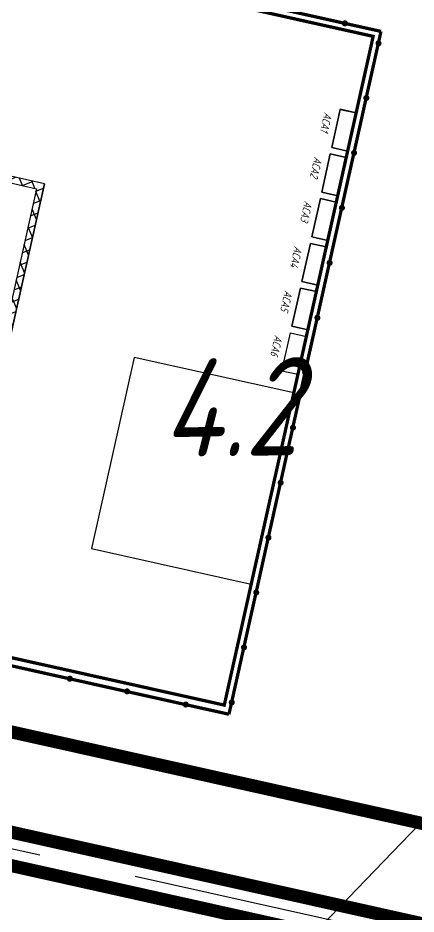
# Model space of a CAD drawing. Extents: x 5370511 to 5386565, y 1010429 to 1053793.
# Drawn here: x 5379996.37 to 5380002.47, y 1039786.17 to 1039799.9 of the extents above; entities that cross this region are included whole.
import ezdxf
from ezdxf import colors
from ezdxf.entities.mleader import LeaderData, LeaderLine
from ezdxf.math import Vec2, Vec3

# ---------------------------------------------------------------- set-up
doc = ezdxf.new("R2010")
doc.units = 0
doc.linetypes.add('осевая2', pattern=[12.5, 8, -1.5, 1.5, -1.5])
for name, color, linetype in [('ГП_обвалование', 7, 'CONTINUOUS'), ('ГП_ось обвал', 1, 'осевая2'), ('ГП_сооружения', 7, 'CONTINUOUS'), ('Эстакада ЭС', 20, 'CONTINUOUS')]:
    doc.layers.add(name, color=color, linetype=linetype)
for name, color, linetype, lineweight in [('ГП_экспл', 170, 'CONTINUOUS', 25), ('ЭС (текст)', 7, 'CONTINUOUS', 25), ('ЭС (тонкий)', 7, 'CONTINUOUS', 25)]:
    doc.layers.add(name, color=color, linetype=linetype, lineweight=lineweight)
doc.styles.add('ГОСТ', font='gost_ful.shx', dxfattribs={"oblique": 15})
doc.styles.add('ГОСТ_НИПИ', font='gost_nipi.shx', dxfattribs={"oblique": 15})
doc.styles.add('ЭС', font='gost_nipi.shx', dxfattribs={"oblique": 14.99997778074544})

# ---------------------------------------------------------------- blocks, each defined once
blk = doc.blocks.new('*U83')
at = {"layer": 'ГП_сооружения'}
h = blk.add_hatch(color=253, dxfattribs=at)
h.dxf.hatch_style = 1
h.paths.add_polyline_path([(491.6033992590155, 21.96644845469143, -1), (489.7317094231321, 21.96652420060798, -1)])
h = blk.add_hatch(color=253, dxfattribs=at)
h.dxf.hatch_style = 1
h.paths.add_polyline_path([(502.9842238939173, 18.24691513454241, -1), (501.1125340580338, 18.24699088045895, -1)])
h = blk.add_hatch(color=253, dxfattribs=at)
h.dxf.hatch_style = 1
h.paths.add_polyline_path([(502.053615462778, 2.013177241105268, 1), (502.0535397075446, 0.1414873958976841, 1)])
h = blk.add_hatch(color=253, dxfattribs=at)
h.dxf.hatch_style = 1
h.paths.add_polyline_path([(502.052917843147, -15.22554035246935, 1), (502.0528420692872, -17.09723020698652, 1)])
h = blk.add_hatch(color=253, dxfattribs=at)
h.dxf.hatch_style = 1
h.paths.add_polyline_path([(502.0522190925994, -32.49082177808737, 1), (502.0521433839322, -34.36251162329677, 1)])
h = blk.add_hatch(color=253, dxfattribs=at)
h.dxf.hatch_style = 1
h.paths.add_polyline_path([(502.0515206032878, -49.75056848170857, 1), (502.0514448759941, -51.62225832691615, 1)])
h = blk.add_hatch(color=253, dxfattribs=at)
h.dxf.hatch_style = 1
h.paths.add_polyline_path([(502.0508228069093, -66.9934227680103, 1), (502.0507470516759, -68.86511260390284, 1)])
h = blk.add_hatch(color=253, dxfattribs=at)
h.dxf.hatch_style = 1
h.paths.add_polyline_path([(502.0501243695771, -84.25188518012942, 1), (502.0500486143437, -86.12357501602378, 1)])
h = blk.add_hatch(color=253, dxfattribs=at)
h.dxf.hatch_style = 1
h.paths.add_polyline_path([(502.049425756778, -101.514683289987, 1), (502.049350020171, -103.3863731351928, 1)])
h = blk.add_hatch(color=253, dxfattribs=at)
h.dxf.hatch_style = 1
h.paths.add_polyline_path([(502.0487268523002, -118.7844589663553, 1), (502.0486511343197, -120.6561488022496, 1)])
h = blk.add_hatch(color=253, dxfattribs=at)
h.dxf.hatch_style = 1
h.paths.add_polyline_path([(502.0480283766674, -136.0447883985132, 1), (502.0479525934943, -137.9164782437172, 1)])
h = blk.add_hatch(color=253, dxfattribs=at)
h.dxf.hatch_style = 1
h.paths.add_polyline_path([(502.0473302132023, -153.2964829570089, 1), (502.0472544393424, -155.1681728115279, 1)])
h = blk.add_hatch(color=253, dxfattribs=at)
h.dxf.hatch_style = 1
h.paths.add_polyline_path([(502.0466325142925, -170.5362392057511, 1), (502.0465567590591, -172.4079290509587, 1)])
h = blk.add_hatch(color=253, dxfattribs=at)
h.dxf.hatch_style = 1
h.paths.add_polyline_path([(502.0459340769312, -187.7947016178721, 1), (502.0458583217269, -189.6663914630778, 1)])
h = blk.add_hatch(color=253, dxfattribs=at)
h.dxf.hatch_style = 1
h.paths.add_polyline_path([(452.9301258890846, -192.4206995456722, -1), (451.0584360252615, -192.4206237904406, -1)])
h = blk.add_hatch(color=253, dxfattribs=at)
h.dxf.hatch_style = 1
h.paths.add_polyline_path([(470.9205339450255, -192.4206995456722, -1), (469.0488440812023, -192.4206237904406, -1)])
h = blk.add_hatch(color=253, dxfattribs=at)
h.dxf.hatch_style = 1
h.paths.add_polyline_path([(489.3543690031129, -192.4206995456722, -1), (487.4826791392898, -192.4206237904406, -1)])
at = {"layer": 'ЭС (тонкий)', "transparency": 33554687}
h = blk.add_hatch(dxfattribs=at)
h.set_pattern_fill('ANSI37', color=253, angle=79.77202800376043)
h.set_pattern_definition([(124.7720280037604, (389.8221076882319, -736.7669303502602), (-2.608033060492139, -1.810742542544358), []), (214.7720280037603, (389.8221076882319, -736.7669303502602), (1.810742542544358, -2.608033060492139), [])])
h.paths.add_polyline_path([(222.3977735015176, -46.04235934410394), (262.3977735015212, -46.04235934396388), (262.3977735015285, -48.0423593439657), (222.3977735015285, -48.04235934410394)])
h.paths.add_polyline_path([(271.397773499664, -48.04235934393296), (273.3977734996622, -48.04235934392568), (273.3977734998332, -97.04235934392568), (271.397773499835, -97.04235934393296)], flags=17)
h.paths.add_polyline_path([(211.3977735035658, -99.04235934414396), (351.3977734914586, -99.04235934365465), (411.3977734877333, -99.04235934345274), (411.3977734877242, -96.12499739853706), (409.3977734877242, -96.12499739854252), (409.397773487726, -97.0423593434582), (351.3977734914513, -97.04235934365647), (351.3977734912803, -48.04235934365647), (409.397773487555, -48.04235934252506), (409.3977734877242, -96.58367837006813), (411.3977734877242, -96.12499739853706), (411.3977734875514, -46.0423593425196), (298.164321817512, -46.04235934383837), (298.1643218175211, -48.04235934384201), (349.3977734912785, -48.04235934366193), (349.3977734914531, -97.0423593427306), (213.3977735035567, -97.04235934413668), (213.3977735033893, -48.04235934320536), (280.1643218193838, -48.04235934297617), (280.1643218193783, -46.04235934390385), (211.397773503382, -46.042359343209)])
h.paths.add_polyline_path([(401.1258575833069, -46.04235934348367), (360.3977734894104, -46.04235934362737), (360.3977734894213, -48.04235934362373), (401.1258575833087, -48.04235934348549)])
at = {"layer": 'ГП_сооружения', "color": 253, "ltscale": 0.3, "const_width": 1}
for points in [[(501.9964552156898, 21.96441636817258), (410.9094429463794, 21.9681025835356)], [(501.9926222823005, -192.4584931339143), (501.9964552156898, 21.96441636817258)], [(-2.087713047719035, -192.4494824066902), (501.9911533684997, -192.4584931076566)]]:
    blk.add_lwpolyline(points, dxfattribs=at)
at = {"layer": 'ГП_сооружения', "color": 253, "const_width": 1}
blk.add_lwpolyline([(499.9906101680835, 19.96449753974844), (0.0008087674568741932, 19.9847317608195), (-0.00938948796169825, -190.0051513877681), (499.980411912665, -190.0253850907245)], close=True, dxfattribs=at)
at = {"layer": 'ЭС (тонкий)', "color": 253, "transparency": 33554687}
for p, q in [((411.397773487555, -46.04235934251778), (400.397773489414, -46.04235934349094)), ((411.397773487555, -46.04235934251778), (411.3977734877387, -99.04235934345274)), ((400.3977734898924, -48.04235934348912), (409.3977734875605, -48.04235934252688)), ((409.3977734875605, -48.04235934252688), (409.3977734877315, -97.0423593434582))]:
    blk.add_line(p, q, dxfattribs=at)
for points in [[(499.9954040650091, -4.034693494867611), (494.9954040691127, -4.034491148529128), (494.9949184378829, -16.03449113870295), (499.9949184337793, -16.03469348504143), (499.9954040650091, -4.034693494867611)], [(499.9954017452337, -16.09201506853685), (494.9954017452337, -16.09201506853708), (494.9954017452337, -4.09201506853708), (499.9954017452337, -4.092015068536853), (499.9954017452337, -16.09201506853685)], [(499.9948359173768, -18.07368331320242), (494.9948359214804, -18.07348096686394), (494.9943502902506, -30.07348095703958), (499.994350286147, -30.07368330337806), (499.9948359173768, -18.07368331320242)], [(499.994350290257, -30.07348095707573), (494.994350290257, -30.07348095707596), (494.994350290257, -18.07348095707596), (499.994350290257, -18.07348095707573), (499.994350290257, -30.07348095707573)], [(499.9942677697154, -32.11267313153905), (494.994267773819, -32.11247078520057), (494.9937821426183, -44.11247077537439), (499.9937821385147, -44.11267312171287), (499.9942677697154, -32.11267313153905)], [(499.9937821426247, -44.11247077541054), (494.9937821426247, -44.11247077541077), (494.9937821426247, -32.11247077541077), (499.9937821426247, -32.11247077541054), (499.9937821426247, -44.11247077541054)], [(376.6423666530998, -38.54904656985104), (360.4020631468982, -46.04838934280428), (350.4020631550763, -46.04798465012914), (350.3999182839132, -99.04798460672987), (411.399918233971, -99.0504532320499), (411.4020631051342, -46.05045327544917), (400.4020631141564, -46.05000811350669), (384.1623666469484, -38.54935089874175)], [(499.9936996220831, -46.15166294987387), (494.9936996261868, -46.15146060353538), (494.993213994986, -58.1514605937092), (499.9932139908824, -58.15166294004769), (499.9936996220831, -46.15166294987387)], [(499.9953443949162, -58.15146067996182), (494.9953443949162, -58.15146067996204), (494.9953443949162, -46.15146067996204), (499.9953443949162, -46.15146067996182), (499.9953443949162, -58.15146067996182)], [(499.9931314744508, -60.19065276820868), (494.9931314785545, -60.1904504218702), (494.9926458473537, -72.19045041204402), (499.9926458432501, -72.1906527583825), (499.9931314744508, -60.19065276820868)], [(499.9953270419342, -72.1904505205872), (494.9953270419342, -72.19045052058743), (494.9953270419342, -60.19045052058743), (499.9953270419342, -60.19045052058721), (499.9953270419342, -72.1904505205872)], [(499.9953270419348, -86.2294403612126), (494.9953270419348, -86.22944036121282), (494.9953270419348, -74.22944036121282), (499.9953270419348, -74.2294403612126), (499.9953270419348, -86.2294403612126)]]:
    blk.add_lwpolyline(points, dxfattribs=at)
blk.add_lwpolyline([(499.9919416972307, -92.01609541541768), (449.8577540657179, -92.0512626697797), (449.8553259096561, -152.051262620647), (499.9895135411689, -152.0160953755982)], close=True, dxfattribs=at)
at = {"layer": 'ЭС (текст)', "color": 253, "transparency": 33554687, "style": 'ЭС', "oblique": 15}
for s, p in [('АСА1', (490.4274294996571, -5.874822987446692)), ('АСА2', (490.4263780446804, -19.85628887598557)), ('АСА3', (490.4258098970481, -33.7070059278243)), ('АСА4', (490.4273721493396, -47.93426859887165)), ('АСА5', (490.4273547963576, -61.78498567300096)), ('АСА6', (490.4273547963583, -75.82397551362635))]:
    blk.add_text(s, height=2.5, rotation=270, dxfattribs=at).set_placement(p)
blk = doc.blocks.new('_None')

msp = doc.modelspace()

# ---------------------------------------------------------------- linework, layer by layer
at = {"layer": 'ГП_обвалование', "color": 253, "const_width": 0.2}
for points in [[(5379976.613568857, 1039863.620228379), (5380143.524774429, 1039826.449508851), (5380128.178270224, 1039757.53764624), (5379971.027874713, 1039792.534657107), (5379973.418973101, 1039803.271632868), (5379963.658163045, 1039805.445341527)], [(5379976.992926918, 1039863.023497736), (5380142.928043786, 1039826.070150789), (5380127.798912164, 1039758.134376883), (5379971.624605356, 1039792.914015169), (5379974.015703743, 1039803.65099093), (5379964.254893687, 1039805.82469959)], [(5379978.131001106, 1039861.233305806), (5380141.137851856, 1039824.932076602), (5380126.660837976, 1039759.924568813), (5379973.414797286, 1039794.052089356), (5379975.805895673, 1039804.789065117), (5379966.045085616, 1039806.962773777)]]:
    msp.add_lwpolyline(points, close=True, dxfattribs=at)
at = {"layer": 'ГП_ось обвал', "color": 253}
msp.add_lwpolyline([(5379976.803247888, 1039863.321863057), (5380143.226409107, 1039826.25982982), (5380127.988591194, 1039757.836011562), (5379971.326240035, 1039792.724336138), (5379973.717338422, 1039803.461311899), (5379963.956528366, 1039805.635020559)], close=True, dxfattribs=at)

# ---------------------------------------------------------------- texts
at = {"layer": 'ГП_экспл', "color": 0, "style": 'ГОСТ', "oblique": 15}
msp.add_text('4.2', height=1.5, rotation=0.8953654323636505, dxfattribs=at).set_placement((5379998.579146925, 1039793.172561974))

# ---------------------------------------------------------------- next in the draw order: block references
at = {"layer": 'ГП_сооружения', "color": 1, "lineweight": 15, "xscale": 0.05, "yscale": 0.05, "zscale": 0.05, "rotation": 347.4452412677718}
msp.add_blockref('*U83', (5379977.198052124, 1039804.081283609), dxfattribs=at)

# ---------------------------------------------------------------- next in the draw order: leaders
at = {"layer": 'Эстакада ЭС'}
ml = msp.add_multileader_mtext('Standard', dxfattribs=at)
ml.set_content('{\\Fgost_ful|c204;\\W0.8;Балка кабельной эстакады\\P\\fArial|b0|i0|c204|p34;\\Q0;□\\fMS Shell Dlg 2|b0|i0|c204|p0;\\Q15; \\Fgost_ful|c204;140х140х5}', color=256, style='ГОСТ_НИПИ')
ml.set_leader_properties()
ml.set_arrow_properties(name='NONE')
ml.build(insert=Vec2(0, 0))
ml.multileader.update_dxf_attribs({"text_left_attachment_type": 6, "text_right_attachment_type": 6, "dogleg_length": 0.36, "arrow_head_size": 2})
ctx = ml.context
ctx.base_point, ctx.char_height, ctx.arrow_head_size, ctx.landing_gap_size, ctx.plane_origin, ctx.plane_x_axis, ctx.plane_y_axis = Vec3(5380007.439829011, 1039792.424521938), 1.25, 2, 0.25, Vec3(5380000.177145378, 1039744.499704837), Vec3(0.9760887056023694, -0.2173725805972114), Vec3(0.2173725805972114, 0.9760887056023694)
ctx.left_attachment, ctx.right_attachment, ctx.text_align_type = 6, 6, 1
notes = []
notes.append((ctx, [(0, (1, 1, 0), (5380007.264133045, 1039792.463649003), (0.9760887056023694, -0.2173725805972115), 0.18, [(0, [(5379997.752936359, 1039782.598042469)], 0, [])])]))
ctx.mtext.insert, ctx.mtext.text_direction, ctx.mtext.rotation, ctx.mtext.alignment, ctx.mtext.flow_direction = Vec3(5380016.946328622, 1039791.844193174), Vec3(0.9760887056023694, -0.2173725805972114), 6.064063430650308, 2, 5
for ctx, leaders in notes:
    for number, flags, end, landing, length, lines in leaders:
        leader = LeaderData()
        leader.index, (leader.has_last_leader_line, leader.has_dogleg_vector, leader.attachment_direction) = number, flags
        leader.last_leader_point, leader.dogleg_vector, leader.dogleg_length = Vec3(end), Vec3(landing), length
        for number, points, colour, breaks in lines:
            line = LeaderLine()
            line.index, line.vertices, line.color, line.breaks = number, Vec3.list(points), colors.encode_raw_color(colour), breaks
            leader.lines.append(line)
        ctx.leaders.append(leader)

doc.saveas('drawing.dxf')
